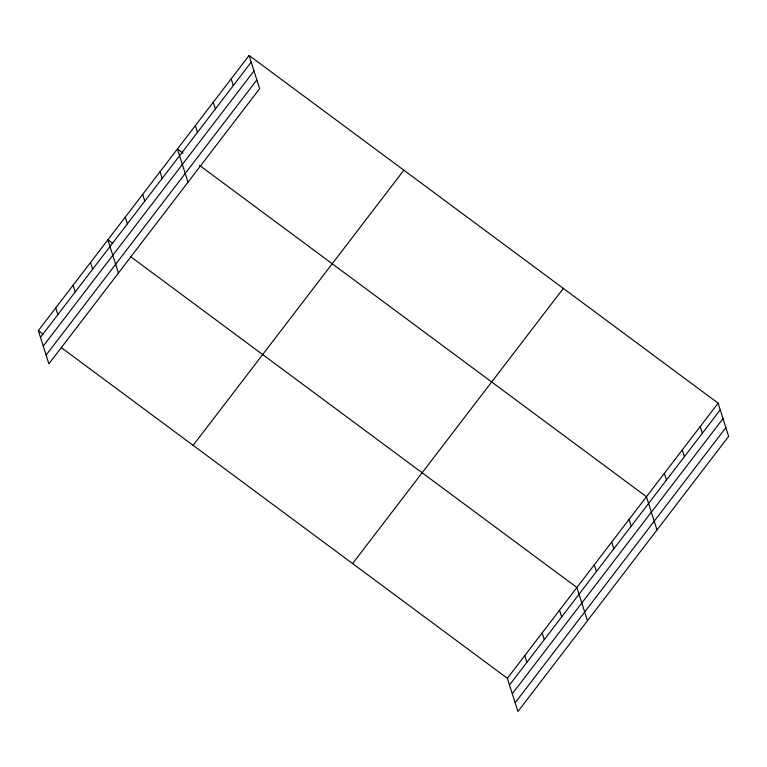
<?xml version="1.0" encoding="UTF-8"?>
<svg xmlns="http://www.w3.org/2000/svg" width="767" height="767" viewBox="0 0 767 767"><rect width="100%" height="100%" fill="white"/><g stroke="black" fill="none" stroke-linecap="round" stroke-linejoin="round"><path stroke-width="1.15" d="M249.083 55.454L259.62 88.684L48.887 363.846L38.35 330.615L249.083 55.454L718.113 403.154L728.65 436.385L517.917 711.546L507.38 678.316L61.283 347.614M40.478 337.327L251.212 62.165M43.259 346.08L253.992 70.919M46.116 355.092L256.849 79.931M193.131 445.359L403.864 170.197M352.599 563.572L563.333 288.411M507.38 678.316L718.113 403.154M509.509 685.027L720.242 409.866M512.279 693.78L723.013 418.619M515.136 702.793L725.87 427.631M183.169 153.256L177.436 149.009L187.973 182.239M199.41 165.298L646.456 496.709L657.003 529.939M112.672 243.35L107.888 239.812L118.434 273.042M130.821 256.811L576.918 587.512L587.455 620.743M38.35 330.615L43.125 334.153M700.194 426.548L702.323 433.259M682.285 449.932L684.413 456.643M664.375 473.325L666.504 480.037M629.074 519.412L631.203 526.124M611.692 542.116L613.821 548.827M594.3 564.819L596.429 571.52M559.536 610.216L561.665 616.927M542.144 632.919L544.273 639.63M524.762 655.622L526.891 662.333M231.174 78.848L233.302 85.549M213.255 102.232L215.393 108.943M195.345 125.625L197.474 132.327M160.054 171.712L162.182 178.423M142.662 194.415L144.79 201.117M125.28 217.109L127.408 223.82M90.506 262.515L92.634 269.227M73.124 285.219L75.252 291.93M55.732 307.912L57.861 314.623"/></g></svg>
